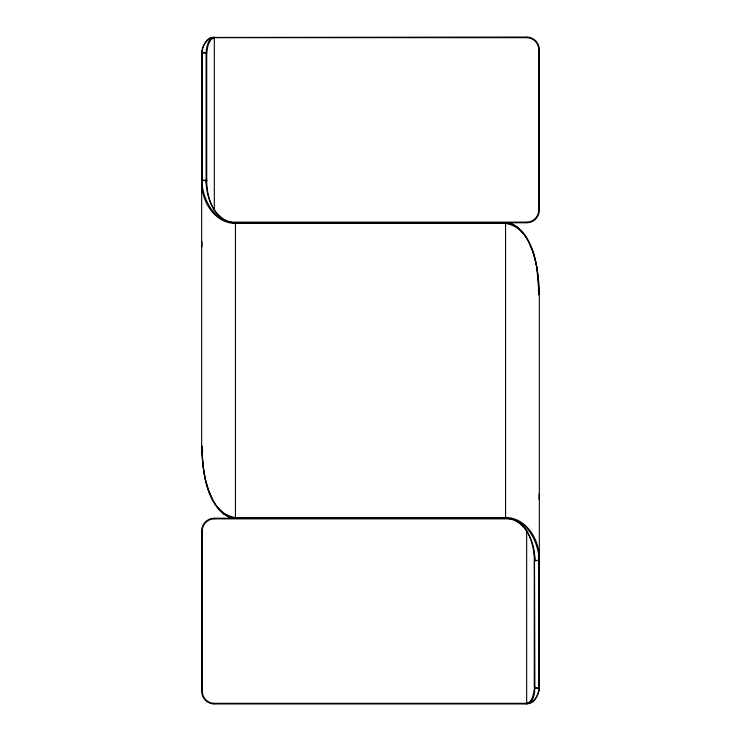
<?xml version="1.0" encoding="UTF-8"?>
<svg xmlns="http://www.w3.org/2000/svg" width="741" height="741" viewBox="0 0 741 741"><rect width="100%" height="100%" fill="white"/><g stroke="black" fill="none" stroke-linecap="round" stroke-linejoin="round"><path stroke-width="1.11" d="M505.566 517.598L505.566 518.209C527.259 518.228 538.337 542.403 539.152 559.927C540.402 541.004 526.814 517.635 505.566 517.598L235.434 517.598C206.683 512.679 202.886 472.61 201.663 449.278L201.663 53.982C201.598 47.072 205.637 39.06 212.982 37.782M202.302 180.841C199.579 178.989 214.344 181.536 202.237 180.322L202.302 53.593C203.34 50.258 208.647 55.316 206.109 53.019M233.999 222.772L526.675 222.772A12.662 12.662 0 0 0 539.337 210.111L539.337 49.712A12.662 12.662 0 0 0 526.675 37.05L214.325 37.448M202.302 53.13C200.996 50.082 206.804 34.827 214.325 37.68L214.325 210.611M235.434 518.163L235.119 517.588M526.675 703.607C534.891 704.635 538.735 693.344 539.337 687.018L539.337 291.722C538.188 268.946 534.4 228.256 505.566 223.402L235.434 223.402C214.205 223.208 200.718 200.403 201.848 181.073C202.626 198.764 213.927 222.772 235.434 222.772L235.434 518.209L229.71 517.218L224.051 514.124M526.675 703.876L526.675 530.389M527.972 703.228C532.881 702.514 536.521 698.291 538.123 693.826C540.893 685.369 538.92 689.436 534.27 687.018L534.27 552.795M534.9 560.696L539.337 560.289L534.502 560.613L534.891 687.944M538.698 663.649L538.698 655.729M538.698 647.81L538.698 639.891M538.698 687.796L538.753 560.039M229.265 222.133L526.675 222.133A12.032 12.032 0 0 0 538.698 210.111L538.698 49.712A12.032 12.032 0 0 0 526.675 37.68L214.251 37.68L210.99 39.514L208.314 44.423A27.917 25.129 -8 0 0 208.036 45.284L206.748 53.204L206.118 52.917L206.406 48.786L208.286 42.181L211 38.412L214.325 37.05M534.27 687.083L534.9 687.444M511.623 518.867L214.325 518.867A12.032 12.032 0 0 0 202.302 530.889L202.302 691.288A12.032 12.032 0 0 0 214.325 703.32L526.675 703.32C533.288 701.977 533.464 691.862 534.548 688.037C535.234 693.261 533.418 702.801 526.675 703.95L214.325 703.95A12.662 12.662 0 0 1 201.663 691.288L201.663 530.889A12.662 12.662 0 0 1 214.325 518.228L507.001 518.228M201.663 53.982L202.302 53.593M539.337 687.046L538.763 687.407M201.913 241.603L201.913 246.836M539.087 499.397L539.087 494.164M206.118 52.917L202.312 52.963M534.882 688.083L538.753 688.037M538.225 290.305L539.291 290.481M538.698 49.712L539.309 49.712M538.698 210.111L539.309 210.111M201.691 530.889L202.302 530.889M201.691 691.288L202.302 691.288M235.434 222.809C215.038 221.429 205.896 198.31 206.1 180.341M536.808 267.816L538.753 290.305L538.485 282.617M538.698 291.296L539.337 291.722M201.663 449.278L202.302 449.565L202.349 454.418M505.899 518.237C526.091 519.774 535.122 542.884 534.9 560.659M235.425 518.228L229.506 516.838M235.101 223.402L233.1 223.263M505.899 517.598L507.9 517.737M206.109 181.082C207.591 194.142 210.444 210.574 222.652 219.077M505.881 223.411C507.418 221.596 514.282 224.755 516.949 226.876M534.891 559.918C533.4 546.117 529.806 527.249 514.986 519.886M230.182 222.708L228.747 222.272M510.818 518.292L512.253 518.728M513.3 519.126L514.652 519.719M511.494 224.162L505.575 222.772L505.566 518.209M229.321 516.755L228.108 516.097M511.679 224.245L512.892 224.903M513.068 225.005L514.087 225.681M227.932 515.995L226.913 515.319M516.82 226.783L518.857 228.441M224.18 514.217L223.495 513.689M201.709 450.519L202.775 450.695L202.302 450.695L202.515 458.383M517.135 227.024L524.183 234.443M223.865 513.976L222.143 512.559M223.31 513.55L216.817 506.557M524.554 234.962L525.638 236.564M216.446 506.038L215.362 504.436M525.98 237.111L526.323 237.657M214.677 503.343L215.02 503.889M526.647 238.204L526.971 238.75M214.029 502.25L214.353 502.796M527.286 239.306L527.601 239.862M213.399 501.138L213.714 501.694M527.907 240.427L528.203 240.992M212.797 500.008L213.093 500.573M528.49 241.557L528.778 242.122M212.51 499.443L208.591 490.292L205.6 480.066M529.065 242.687L532.158 250.032M532.881 252.07L533.789 254.932M534.011 255.673L535.4 260.934M535.576 261.684L536.669 267.029M205.424 479.316L204.331 473.971M204.192 473.184L203.09 465.348M537.586 272.938C535.706 259.341 532.047 245.53 524.007 234.193A39.958 35.874 0 0 0 518.876 228.432M537.725 274.077L537.91 275.652M537.994 276.439L538.438 281.849M203.006 464.561L202.562 459.151M202.376 455.317C203.173 473.212 206.591 491.839 216.993 506.807A39.958 35.874 0 0 0 222.124 512.568M538.698 290.583L538.698 291.222M538.698 291.361L538.698 294.872M235.434 222.874L235.434 223.402M206.1 53.556L206.1 180.304M526.675 37.078L526.675 37.68M526.675 222.133L526.675 222.745M214.325 518.255L214.325 518.867M214.325 703.32L214.325 703.922M206.73 53.982L206.73 188.205M202.302 446.128L202.302 449.565M235.416 518.478A18.201 16.395 -0.1 0 1 224.273 514.134M505.584 222.522A18.201 16.395 -0.1 0 1 516.727 226.866"/></g></svg>
